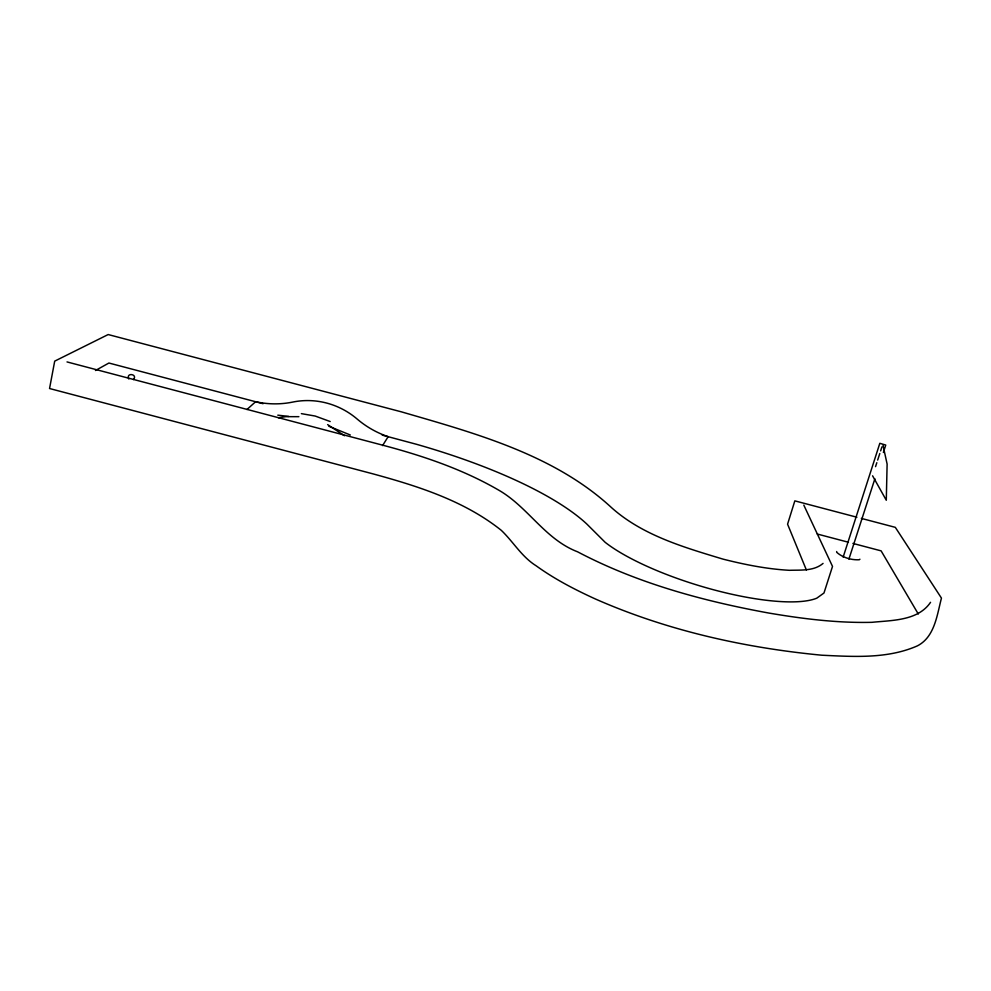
<?xml version="1.0" encoding="UTF-8"?>
<svg xmlns="http://www.w3.org/2000/svg" width="991" height="991" viewBox="0 0 991 991"><rect width="100%" height="100%" fill="white"/><g stroke="black" fill="none" stroke-linecap="round" stroke-linejoin="round"><path stroke-width="1.49" d="M301.363 413.631L315.175 416.047L330.189 421.534M843.155 557.128L879.822 443.311L885.743 445.058L883.377 452.503M875.548 466.637L876.824 462.698M877.667 460.072L879.797 453.494M880.652 450.855L881.928 446.891M848.915 559.11L874.88 478.789M382.563 445.603L388.162 436.672A92.584 90.354 37.8 0 1 357.107 419.007A73.718 70.225 32.8 0 0 292.828 402.061A91.903 87.988 48.1 0 1 255.628 401.727L246.97 409.494M930.549 602.317C917.939 620.911 891.95 620.267 871.931 622.323C837.234 623.153 802.66 618.805 768.508 612.995C702.669 600.955 637.102 583.154 577.617 551.826C544.815 539.24 528.03 506.847 498.485 490.012C461.942 468.83 421.509 455.352 380.792 444.686L67.016 361.926M133.451 379.578C138.244 373.929 125.485 372.22 128.83 379.02M859.928 559.221L859.222 559.754C851.368 560.188 842.623 557.586 836.726 552.321L836.677 551.529M823.063 563.408C813.809 571.274 800.802 569.899 789.48 570.308C766.972 569.069 744.823 564.635 722.996 559.122C683.976 547.317 642.478 535.375 611.497 507.603C553.957 454.435 474.974 433.228 401.491 411.872L108.18 334.549L54.703 361.133L49.55 388.522L372.827 473.822C417.917 486.123 464.246 500.752 501.273 530.321C513.313 541.78 521.675 556.781 536.131 565.787C554.576 579.103 574.842 589.62 595.504 599.035C666.993 630.524 744.241 647.792 821.824 655.212C853.709 656.699 887.527 659.04 917.455 645.835C934.761 636.879 937.003 615.089 941.45 598.106L895.319 527.348L861.328 518.392M95.458 370.498L108.911 363.028L263.073 403.696M278.459 417.731L285.792 416.666L298.873 416.678M277.802 415.167L288.74 416.418M856.893 517.228L794.832 500.864L787.572 524.189L806.364 569.949M817.265 534.025L848.445 542.25M852.904 543.415L881.11 550.86L918.285 614.011M382.204 435.111L416.666 444.34A247.639 70.299 13.4 0 1 586.969 524.177L605.129 542.288A122.55 31.823 16.9 0 0 715.229 590.215A122.55 31.823 16.9 0 0 816.819 598.155L823.979 593.002L832.514 566.418L803.812 505.113M328.863 426.266L350.319 434.999M327.637 424.619L344.496 435.743M872.588 475.816L886.288 500.244L887.118 464.073L883.043 445.455"/></g></svg>
